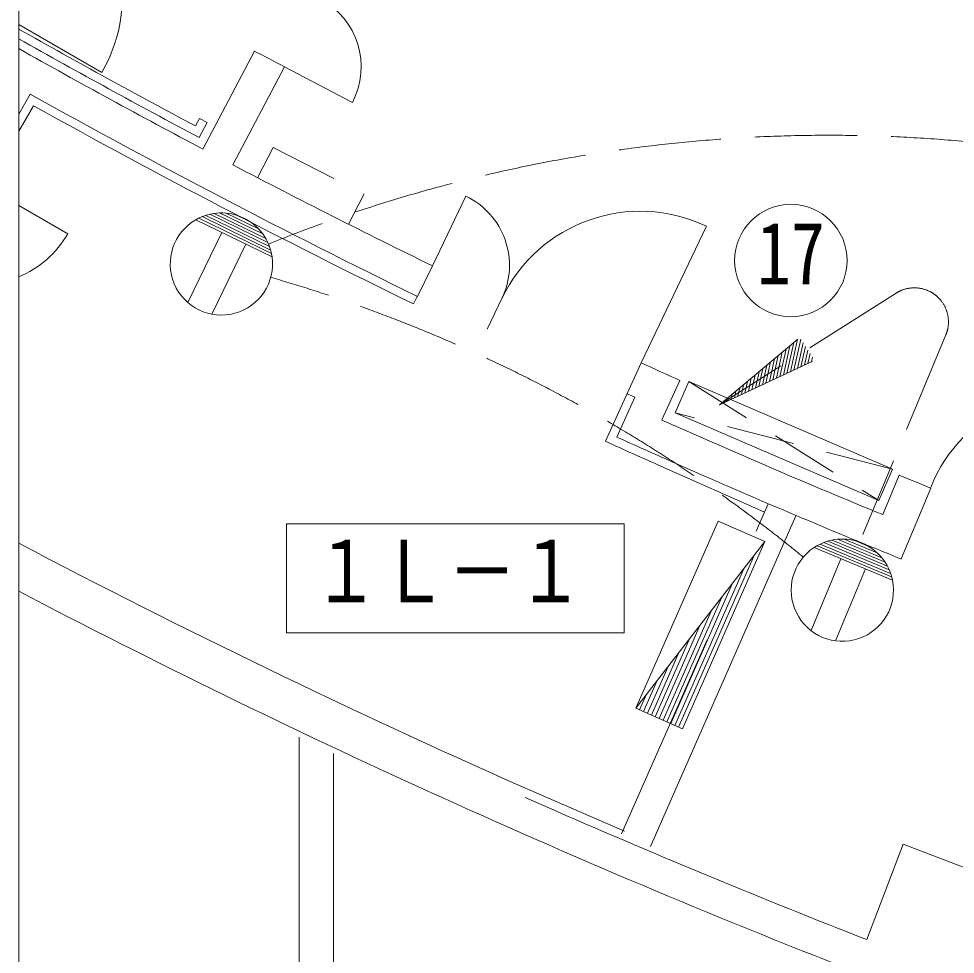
# Model space of a CAD drawing. Units: millimetres, scale not verified. Extents: x -33719 to 22651, y -21066 to 18138.
# Drawn here: x -33719 to -28223, y -10587 to -5096 of the extents above; entities that cross this region are included whole.
import ezdxf
from ezdxf.enums import TextEntityAlignment as Align

# ---------------------------------------------------------------- set-up
doc = ezdxf.new("R2010")
doc.units = ezdxf.units.MM
doc.header["$LTSCALE"] = 200
doc.linetypes.add('DASHED2', pattern=[3, 2, -1])
doc.linetypes.add('DASHED3', pattern=[4, 3, -1])
for name, color, linetype, lineweight in [('1-0_121', 7, 'Continuous', 9), ('1-2_130', 7, 'Continuous', 9), ('8-0', 7, 'Continuous', 9), ('8-1', 7, 'Continuous', 9), ('8-2', 7, 'Continuous', 9), ('F-0', 7, 'Continuous', 9)]:
    doc.layers.add(name, color=color, linetype=linetype, lineweight=lineweight)
doc.styles.add('ＭＳ ゴシック', font='')
doc.styles.get('ＭＳ ゴシック').set_extended_font_data('MS Gothic')

msp = doc.modelspace()

# ---------------------------------------------------------------- linework, layer by layer
at = {"layer": '1-0_121'}
for p, q in [((-33719.4, -5130), (-33231.7, -5411.6)), ((-32639.5, -5860.7), (-32336.8, -5285.5)), ((-32462.5, -5953.9), (-32159.8, -5378.6)), ((-32159.8, -5378.6), (-31761.6, -5588.1)), ((-33719.4, -5656.4), (-33651.4, -5538.5)), ((-33632.8, -5606.3), (-33719.4, -5756.4)), ((-32658.2, -5681.5), (-32681.3, -5725.4)), ((-32613.9, -5704.8), (-32660.4, -5793.1)), ((-32613.9, -5704.8), (-32658.2, -5681.5)), ((-31291, -6546.2), (-31095.4, -6137.2)), ((-33719.4, -6192.3), (-33431.8, -6358.4)), ((-30066.6, -7115.2), (-29683.4, -6314)), ((-31291, -6546.2), (-31379.9, -6725.4)), ((-31380.3, -6726.2), (-31402.1, -6770.2)), ((-30883.5, -6737.4), (-30969.8, -6917.8)), ((-30066.6, -7115.2), (-30276.5, -7576)), ((-29839.4, -7219.4), (-29944.9, -7451)), ((-29787.4, -7225.9), (-29867.8, -7409)), ((-29787.4, -7225.9), (-28592.3, -7740.5)), ((-29867.8, -7409), (-28672.8, -7923.6)), ((-29947.4, -7723.6), (-29347.5, -7989.8)), ((-29881.6, -7698.1), (-29698.5, -7778.6)), ((-28592.3, -7740.5), (-28672.8, -7923.6)), ((-28552.3, -7774.4), (-28649.2, -8006.5)), ((-28367.7, -7851.4), (-28541.1, -8266.7)), ((-29392, -8102.9), (-29321.3, -7942.3)), ((-29158.1, -8013.4), (-30011.9, -9954)), ((-29680, -8740.9), (-30181.2, -9880)), ((-30773, -9600), (-30164.6, -9864.2)), ((-30564.4, -9746.5), (-30747.5, -9666)), ((-28528.4, -9940.3), (-28743.2, -10499.9)), ((-28155, -10083.7), (-28528.4, -9940.3))]:
    msp.add_line(p, q, dxfattribs=at)
at = {"layer": '1-0_121', "linetype": 'DASHED2'}
for p, q in [((-32225.9, -5851.6), (-32318.3, -6029)), ((-32225.9, -5851.6), (-31691.3, -6124)), ((-31691.3, -6124), (-31783.7, -6301.5)), ((-29787.4, -7225.9), (-28672.8, -7923.6)), ((-28592.3, -7740.5), (-29867.8, -7409))]:
    msp.add_line(p, q, dxfattribs=at)
at = {"layer": '1-0_121'}
msp.add_lwpolyline([(-30149.2, -7296.6), (-30103.7, -7317.3), (-30210.3, -7551.1)], dxfattribs=at)
for centre, radius, start, end in [((-34011.1, -4961.6), 900, 330, 60), ((-32159.8, -5378.6), 450, 332.25, 62.187), ((-10760.3, 35510), 46700, 240.55217, 242.00462), ((-10760.3, 35510), 46750, 240.58676, 242.06616), ((-10760.3, 35510), 46800, 240.62126, 242.12757), ((-10760.3, 35510), 46150, 242.12585, 242.37415), ((-10760.3, 35510), 47000, 240.85338, 243.97805), ((-10760.3, 35510), 47050, 240.91336, 243.97766), ((-10760.3, 35510), 46800, 242.37243, 243.97961), ((-31289.6, -6543.2), 450.1, 334.4389, 64.4411), ((-30071.6, -7126.2), 900.2, 64.4529, 154.4117), ((-33951.5, -6058.3), 600.1, 292.7468, 330), ((-10439.4, 35370.3), 46800, 245.20422, 245.51029), ((-27531.9, -8181.5), 900.1, 69, 158.1735), ((-10760.3, 35510), 47050, 245.93645, 247.65328), ((-10760.3, 35510), 47300, 245.63137, 246.0683), ((-10760.3, 35510), 47250, 245.69213, 246.12874), ((-10760.3, 35510), 47250, 246.37126, 247.89452), ((-10342.8, 35338.1), 46800, 247.10216, 247.34701), ((-10760.3, 35510), 49350, 242.27481, 246.07585), ((-10760.3, 35510), 49600, 242.42648, 248.65345), ((-10760.3, 35510), 49400, 246.36598, 248.65204)]:
    msp.add_arc(centre, radius, start, end, dxfattribs=at)
at = {"layer": '1-2_130'}
for p, q in [((-32073.2, -14078.5), (-32073.2, -9313.3)), ((-31872.9, -14078.5), (-31872.9, -9407.4))]:
    msp.add_line(p, q, dxfattribs=at)
at = {"layer": '8-0'}
for p, q in [((-32148.8, -8700.6), (-32148.8, -8060.6)), ((-30166.5, -8060.6), (-32148.8, -8060.6)), ((-30166.5, -8700.6), (-30166.5, -8060.6)), ((-30166.5, -8700.6), (-32148.8, -8700.6))]:
    msp.add_line(p, q, dxfattribs=at)
at = {"layer": '8-1'}
for p, q in [((-32643.6, -6257.6), (-32241.6, -6453.7)), ((-32622.4, -6249.9), (-32248.5, -6432.3)), ((-32598.9, -6243.4), (-32257.8, -6409.7)), ((-32572.2, -6238.4), (-32270.3, -6385.6)), ((-32540.9, -6235.6), (-32287.4, -6359.2)), ((-32501.5, -6236.8), (-32312.7, -6328.9)), ((-32436.6, -6250.4), (-32363.3, -6286.1)), ((-32680.4, -6275.7), (-32233.1, -6493.9)), ((-32662.8, -6266.3), (-32236.6, -6474.2)), ((-32527, -6350.6), (-32727.4, -6761.5)), ((-32386.6, -6419.1), (-32587, -6830)), ((-30098.4, -9142.3), (-29615.1, -8043.9)), ((-29340.5, -8164.7), (-30098.4, -9142.3)), ((-29034.6, -8188.8), (-28596.8, -8371.1)), ((-29015.9, -8179), (-28603, -8351)), ((-28995.2, -8170.1), (-28611.2, -8330)), ((-28972.1, -8162.1), (-28621.8, -8308)), ((-28945.7, -8155.5), (-28635.7, -8284.7)), ((-28914.7, -8150.9), (-28654.3, -8259.4)), ((-28875.2, -8149.8), (-28681.3, -8230.6)), ((-28809.6, -8159.6), (-28734.4, -8190.9)), ((-29051.6, -8199.2), (-28592.2, -8390.6)), ((-29403.7, -8246.2), (-29846.7, -9253)), ((-28894, -8264.9), (-29069.8, -8687)), ((-29466.8, -8327.7), (-29869.6, -9243)), ((-28749.8, -8325), (-28925.6, -8747)), ((-29530, -8409.1), (-29892.5, -9232.9)), ((-29593.2, -8490.6), (-29915.4, -9222.8)), ((-29656.3, -8572.1), (-29938.2, -9212.8)), ((-29719.5, -8653.5), (-29961.1, -9202.7)), ((-29782.6, -8735), (-29984, -9192.6)), ((-29845.8, -8816.4), (-30006.9, -9182.6)), ((-29908.9, -8897.9), (-30029.8, -9172.5)), ((-29972.1, -8979.4), (-30052.6, -9162.4)), ((-30035.3, -9060.8), (-30075.5, -9152.4)), ((-30098.4, -9142.3), (-29823.8, -9263.1))]:
    msp.add_line(p, q, dxfattribs=at)
msp.add_lwpolyline([(-29615.1, -8043.9), (-29340.5, -8164.7), (-29823.8, -9263.1)], dxfattribs=at)
for centre, start, end in [((-32530.2, -6535.4), 7.9545, 120.0455), ((-32530.2, -6535.4), 7.9545, 120.0455), ((-32530.2, -6535.4), 120.0455, 7.9545), ((-28886.3, -8449.6), 11.3442, 123.4352), ((-28886.3, -8449.6), 11.3442, 123.4352), ((-28886.3, -8449.6), 123.4352, 11.3442)]:
    msp.add_arc(centre, 300, start, end, dxfattribs=at)
at = {"layer": '8-2', "linetype": 'DASHED3'}
for p, q in [((-28570.3, -6706.2), (-29606.3, -7362)), ((-29606.3, -7362), (-29135.8, -6966.5)), ((-28278.7, -6952.1), (-28766.1, -8122.2)), ((-29606.3, -7362), (-29049.5, -7101.8))]:
    msp.add_line(p, q, dxfattribs=at)
at = {"layer": '8-2'}
for p, q in [((-29190.7, -7167.8), (-29148.7, -6977.3)), ((-29170.2, -7158.2), (-29129.9, -6975.8)), ((-29252.4, -7196.6), (-29216.6, -7034.4)), ((-29231.8, -7187), (-29194, -7015.4)), ((-29211.3, -7177.4), (-29171.3, -6996.4)), ((-29149.6, -7148.6), (-29116.2, -6997.3)), ((-29129.1, -7139), (-29102.5, -7018.7)), ((-29293.5, -7215.8), (-29261.9, -7072.5)), ((-29273, -7206.2), (-29239.2, -7053.4)), ((-29108.5, -7129.4), (-29088.8, -7040.2)), ((-29088, -7119.7), (-29075.1, -7061.7)), ((-29067.4, -7110.1), (-29061.4, -7083.1)), ((-29355.2, -7244.6), (-29329.8, -7129.5)), ((-29334.6, -7235), (-29307.1, -7110.5)), ((-29314.1, -7225.4), (-29284.5, -7091.5)), ((-29416.8, -7273.4), (-29397.7, -7186.6)), ((-29396.3, -7263.8), (-29375, -7167.6)), ((-29375.7, -7254.2), (-29352.4, -7148.6)), ((-29478.5, -7302.3), (-29465.6, -7243.7)), ((-29457.9, -7292.7), (-29442.9, -7224.7)), ((-29437.4, -7283), (-29420.3, -7205.6)), ((-29540.2, -7331.1), (-29533.5, -7300.8)), ((-29519.6, -7321.5), (-29510.8, -7281.7)), ((-29499.1, -7311.9), (-29488.2, -7262.7)), ((-29601.8, -7359.9), (-29601.4, -7357.8)), ((-29581.3, -7350.3), (-29578.7, -7338.8)), ((-29560.7, -7340.7), (-29556.1, -7319.8))]:
    msp.add_line(p, q, dxfattribs=at)
msp.add_circle((-29188.2, -6515), 330, dxfattribs=at)
at = {"layer": '8-2', "linetype": 'DASHED3'}
for centre, radius, start, end in [((-28967.1, -14558.4), 8778.6, 78.46193, 111.98858), ((-34676.9, -15047.3), 8778.4, 50.68603, 73.88747), ((-28463.4, -6875.2), 200, 337.3897, 122.3342)]:
    msp.add_arc(centre, radius, start, end, dxfattribs=at)
at = {"layer": 'F-0'}
msp.add_lwpolyline([(22280.6, 18137.9), (-33719.4, 18137.9), (-33719.4, -21062.1)], dxfattribs=at)

# ---------------------------------------------------------------- texts
at = {"layer": '8-0', "style": 'ＭＳ ゴシック', "width": 0.8}
msp.add_text('１Ｌ－１', height=366.6, dxfattribs=at).set_placement((-31999.6, -8630.5), align=Align.BOTTOM_LEFT)
at = {"layer": '8-2', "style": 'ＭＳ ゴシック', "width": 0.8}
msp.add_text('17', height=366.6, dxfattribs=at).set_placement((-29388.2, -6765), align=Align.BOTTOM_LEFT)

doc.saveas('drawing.dxf')
